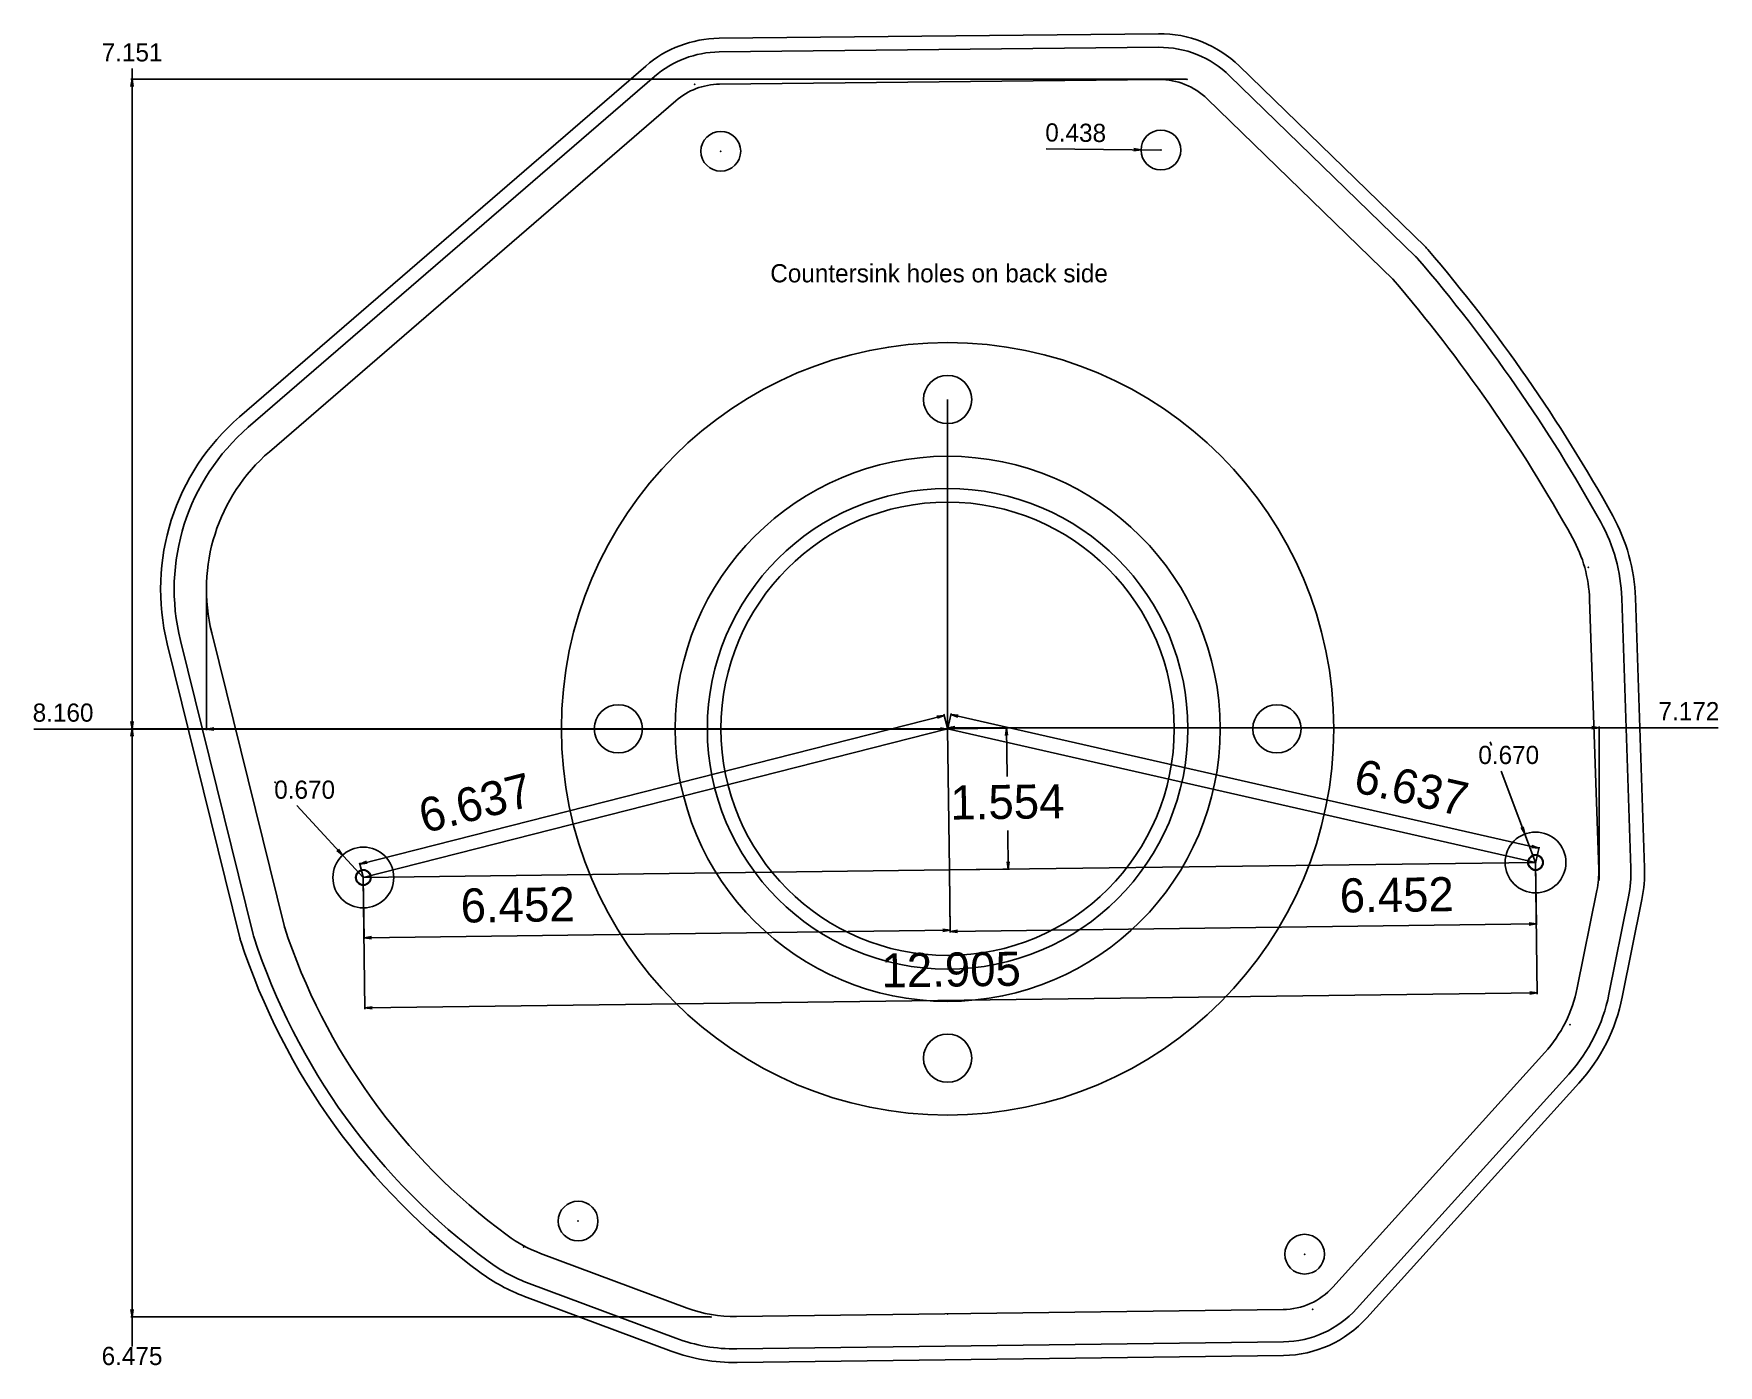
# Model space of a CAD drawing. Extents: x -10.1 to 8.5, y -7 to 7.7.
import ezdxf
from ezdxf.enums import TextEntityAlignment as Align

# ---------------------------------------------------------------- set-up
doc = ezdxf.new("R2010")
doc.units = 0

msp = doc.modelspace()

# ---------------------------------------------------------------- linework, layer by layer
at = {"layer": 'CAM', "color": 6, "linetype": 'CONTINUOUS'}
for p, q in [((2.321437, 7.651407), (-2.516428, 7.60047)), ((-2.514849, 7.450478), (2.323016, 7.501415)), ((-3.323486, 7.295372), (-7.796118, 3.432828)), ((5.255764, 5.308277), (3.209164, 7.296615)), ((-7.698078, 3.319302), (-3.225446, 7.181846)), ((3.10464, 7.189029), (5.151241, 5.200691)), ((7.421346, 1.436846), (7.52179, -1.534771)), ((7.671705, -1.529704), (7.57126, 1.441913)), ((-8.590814, 0.936486), (-7.791475, -2.300974)), ((-7.645848, -2.265018), (-8.445187, 0.972442)), ((7.495935, -1.847858), (7.279695, -2.922432)), ((7.426747, -2.952023), (7.642987, -1.87745)), ((6.837358, -3.800295), (4.50253, -6.383644)), ((4.613814, -6.484222), (6.948642, -3.900873)), ((-2.99166, -6.708011), (-4.604961, -6.106406)), ((-4.657371, -6.246952), (-3.04407, -6.848557)), ((3.696907, -6.747628), (-2.31974, -6.824773)), ((-2.317817, -6.97476), (3.698831, -6.897616))]:
    msp.add_line(p, q, dxfattribs=at)
for centre, radius in [((0, 0, -0.625), 2.645), ((0, 0, -0.625), 2.495), ((6.471893, -1.471146), 0.085), ((6.471893, -1.471146), 0.08), ((-6.432046, -1.636599), 0.085), ((-6.432046, -1.636599), 0.08)]:
    msp.add_circle(centre, radius, dxfattribs=at)
for centre, radius, start, end in [((2.33465, 6.396477), 1.255, 45.827258, 90.603236), ((-2.503215, 6.345539), 1.255, 90.603236, 130.813733), ((-2.503215, 6.345539), 1.105, 90.603236, 130.813733), ((2.33465, 6.396477), 1.105, 45.827258, 90.603236), ((4.903868, 4.94607), 0.355, 40.554254, 45.827258), ((4.903868, 4.94607), 0.505, 40.554254, 45.827258), ((-8.16852, -6.240229), 17.710249, 29.001476, 40.554254), ((-8.16852, -6.240229), 17.560249, 29.001476, 40.554254), ((-6.158845, 1.536947), 2.505, 130.813733, 193.869128), ((-6.158845, 1.536947), 2.355, 130.813733, 193.869128), ((5.567405, 1.374181), 1.855, 1.935933, 29.001476), ((5.567405, 1.374181), 2.005, 1.935933, 29.001476), ((6.167564, -1.580545), 1.355, 348.622139, 361.935933), ((6.167564, -1.580545), 1.505, 348.622139, 361.935933), ((-7.301198, -2.179923), 0.505, 193.869128, 198.15414), ((-0.754942, -0.033428), 7.394187, 198.15414, 233.549314), ((-7.301198, -2.179923), 0.355, 193.869128, 198.15414), ((-0.754942, -0.033428), 7.244187, 198.15414, 233.549314), ((5.46115, -2.55648), 1.855, 317.892754, 348.622139), ((5.46115, -2.55648), 2.005, 317.892754, 348.622139), ((-3.956824, -4.36832), 1.855, 233.549314, 249.549364), ((-3.956824, -4.36832), 2.005, 233.549314, 249.549364), ((3.68274, -5.642719), 1.105, 270.7346, 317.892754), ((3.68274, -5.642719), 1.255, 270.7346, 317.892754), ((-2.343522, -4.969925), 2.005, 249.549364, 270.7346), ((-2.343522, -4.969925), 1.855, 249.549364, 270.7346)]:
    msp.add_arc(centre, radius, start, end, dxfattribs=at)
at = {"layer": 'Default', "color": 6, "linetype": 'CONTINUOUS'}
for p, q in [((-2.511112, 7.095498), (2.326754, 7.146435)), ((-7.466049, 3.050624), (-2.993417, 6.913168)), ((2.857268, 6.934408), (4.903868, 4.94607)), ((0.000001, 3.625031), (0, 0.000031)), ((7.066549, 1.424854), (7.166993, -1.546763)), ((-7.301198, -2.179923), (-8.100537, 1.057538)), ((0, 0.000031), (-6.432046, -1.636599)), ((0, 0.000031), (0.019924, -1.553867)), ((6.471893, -1.471146), (0, 0.000031)), ((0.019924, -1.553872), (6.471893, -1.471146)), ((0.019924, -1.553872), (-6.432046, -1.636599)), ((7.147911, -1.777824), (6.931671, -2.852398)), ((6.573987, -3.562261), (4.239159, -6.145609)), ((-4.480924, -5.773781), (-2.867623, -6.375385)), ((3.692356, -6.392657), (-2.324291, -6.469802))]:
    msp.add_line(p, q, dxfattribs=at)
for centre, radius in [((-2.496836, 6.357288), 0.21875), ((2.348592, 6.370919), 0.21875), ((6.471893, -1.471146), 0.335), ((-6.432046, -1.636599), 0.335), ((-4.067421, -5.418152), 0.21875), ((3.93028, -5.782785), 0.21875)]:
    msp.add_circle(centre, radius, dxfattribs=at)
at = {"layer": 'Default', "color": 9, "linetype": 'CONTINUOUS'}
for centre, radius in [((0, 0, -0.125), 4.251), ((0, 3.625), 0.265625), ((0, 0, -0.625), 3), ((-3.625, 0), 0.265625), ((3.625, 0), 0.265625), ((0, -3.625), 0.265625)]:
    msp.add_circle(centre, radius, dxfattribs=at)
at = {"layer": 'Default', "color": 6, "linetype": 'CONTINUOUS'}
for centre, radius, start, end in [((-2.503215, 6.345539), 0.75, 90.603236, 130.813733), ((2.33465, 6.396477), 0.75, 45.827258, 90.603236), ((-8.16852, -6.240229), 17.205249, 29.001476, 40.554254), ((-6.158845, 1.536947), 2, 130.813733, 193.869128), ((5.567405, 1.374181), 1.5, 1.935933, 29.001476), ((6.167564, -1.580545), 1, 348.622139, 361.935933), ((-0.754942, -0.033428), 6.889187, 198.15414, 233.549314), ((5.46115, -2.55648), 1.5, 317.892754, 348.622139), ((-3.956824, -4.36832), 1.5, 233.549314, 249.549364), ((3.68274, -5.642719), 0.75, 270.7346, 317.892754), ((-2.343522, -4.969925), 1.5, 249.549364, 270.7346)]:
    msp.add_arc(centre, radius, start, end, dxfattribs=at)
at = {"layer": 'Default', "color": 7}
for p in [(-2.785635, 7.092607), (2.63568, 7.149688), (-2.496836, 6.357288), (2.348592, 6.370919), (4.903868, 4.94607), (7.054646, 1.776992), (0, 0.000031), (6.471893, -1.471146), (-6.432046, -1.636599), (0.019924, -1.553867), (7.170936, -1.663407), (-7.301198, -2.179923), (6.850358, -3.256472), (-6, -4.5), (-4.067421, -5.418152), (-4.666127, -5.704718), (3.93028, -5.782785), (-2.604785, -6.473398), (0, -6.439968), (4.01967, -6.38846)]:
    msp.add_point(p, dxfattribs=at)
at = {"layer": 'DIm', "color": 7, "linetype": 'CONTINUOUS'}
for p, q in [((-8.977731, 0.000784, -0.175928), (-8.977731, 7.267149, -0.064087)), ((2.627553, 7.149689, -0.000046), (-8.989923, 7.150703, -0.065948)), ((-8.977731, 7.150702, -0.065879), (-8.989731, 7.070712, -0.067178)), ((-8.977731, 7.150702, -0.065879), (-8.965732, 7.07071, -0.067042)), ((1.084509, 6.383864), (2.348592, 6.370919)), ((2.129853, 6.373159), (2.049734, 6.361979)), ((2.129853, 6.373159), (2.04998, 6.385978)), ((-8.158845, 1.528819, -0.000023), (-8.158845, -0.014883, -0.004325)), ((-0.008128, 0.000001, -0.124945), (-8.989923, 0.000999, -0.064899)), ((-0.008128, 0.000001, -0.125046), (-8.989923, 0.000785, -0.175997)), ((-8.977731, 0.000784, -0.175928), (-8.989731, 0.080776, -0.174765)), ((-8.977731, 0.000997, -0.064981), (-8.989731, -0.07899, -0.063571)), ((-8.977731, 0.000784, -0.175928), (-8.965732, 0.080774, -0.174629)), ((-8.977731, 0.000997, -0.064981), (-8.977731, -6.799195, 0.048032)), ((-8.977731, 0.000997, -0.064981), (-8.965732, -0.078993, -0.063731)), ((-8.158845, -0.002691, -0.004291), (-8.078854, 0.009312, -0.005441)), ((-6.46981, -1.488184), (-0.037765, 0.148445)), ((-0.037765, 0.148445), (-0.118254, 0.140348)), ((-0.037765, 0.148445), (-0.112335, 0.117089)), ((0, -0.002354, -0.125007), (-0.079991, 0.009642, -0.12379)), ((-0.002005, 0.007908), (-0.040771, 0.160261)), ((0, 0.008128, -0.125031), (0, 0.024414, -0.125094)), ((0, 0.012222, -0.125047), (0.079989, 0.024227, -0.12377)), ((0, 0.012222, -0.125047), (8.483776, 0.01276, 0.015285)), ((0, 0.012222, -0.125047), (0.079989, 0.000227, -0.123678)), ((0.001801, 0.007957), (0.038559, 0.16966)), ((0.008127, 0.000135), (0.660167, 0.008496)), ((6.50775, -1.313406), (0.035857, 0.157771)), ((0.035857, 0.157771), (0.116527, 0.15174)), ((0.035857, 0.157771), (0.111207, 0.128337)), ((0.647976, 0.008339), (0.637002, -0.071808)), ((0.647976, 0.008339), (0.654815, -0.525039)), ((0.647976, 0.008339), (0.661, -0.0715)), ((7.170936, 0.012677, -0.006431), (7.090947, 0.024672, -0.0078)), ((7.170936, 0.012677, -0.006431), (7.090947, 0.000672, -0.007708)), ((7.170936, -1.655279, -0.000031), (7.170936, 0.024869, -0.006478)), ((0, -0.002354, -0.125007), (-10.060522, -0.002769, 0.023845)), ((-8.158845, -0.002691, -0.004291), (-8.078854, -0.014688, -0.005508)), ((0, -0.002354, -0.125007), (-0.079991, -0.014358, -0.123856)), ((0, -0.008128, -0.125023), (0, -0.014546, -0.125041)), ((5.973269, -0.143607), (5.98873, -0.184771)), ((6.094062, -0.465207), (6.471894, -1.471146)), ((-7.408397, -0.581599), (-7.396153, -0.594829)), ((-7.165439, -0.844129), (-6.432046, -1.636599)), ((6.354102, -1.157537), (6.314739, -1.086865)), ((6.354102, -1.157537), (6.337207, -1.078427)), ((0.662443, -1.120002), (0.6679, -1.545558)), ((6.50775, -1.313406), (6.4324, -1.283971)), ((-6.659585, -1.390731), (-6.72273, -1.340167)), ((-6.659585, -1.390731), (-6.705115, -1.323865)), ((-6.434051, -1.628722), (-6.472817, -1.476369)), ((-6.46981, -1.488184), (-6.39524, -1.456828)), ((-6.46981, -1.488184), (-6.389322, -1.480086)), ((0.6679, -1.545558), (0.654875, -1.465719)), ((0.6679, -1.545558), (0.678873, -1.465411)), ((6.50775, -1.313406), (6.42708, -1.307374)), ((6.471997, -1.479273), (6.490458, -2.919073)), ((6.471997, -1.479273), (6.480715, -2.159174)), ((6.473695, -1.46322), (6.510453, -1.301517)), ((-6.431942, -1.644726), (-6.423397, -2.311146)), ((-6.431942, -1.644726), (-6.413481, -3.084526)), ((0.020027, -1.562), (0.028572, -2.22842)), ((0.020028, -1.562), (0.028746, -2.241901)), ((0.028051, -1.553762), (0.680091, -1.545402)), ((-6.423553, -2.298955), (0.028416, -2.216229)), ((0.028416, -2.216229), (-0.051731, -2.205255)), ((0.028416, -2.216229), (-0.051424, -2.229253)), ((6.480559, -2.146983), (0.028589, -2.22971)), ((0.028589, -2.22971), (0.108429, -2.216685)), ((6.480559, -2.146983), (6.400411, -2.13601)), ((6.480559, -2.146983), (6.400719, -2.160008)), ((-6.423553, -2.298955), (-6.343714, -2.28593)), ((-6.423553, -2.298955), (-6.343406, -2.309928)), ((0.028589, -2.22971), (0.108737, -2.240683)), ((-6.413637, -3.072335), (6.490302, -2.906882)), ((6.490302, -2.906882), (6.410154, -2.895908)), ((6.490302, -2.906882), (6.410462, -2.919906)), ((-6.413637, -3.072335), (-6.333798, -3.05931)), ((-6.413637, -3.072335), (-6.33349, -3.083308)), ((-2.612913, -6.473398, 0.000055), (-8.989923, -6.472689, 0.042687)), ((-8.977731, -6.47269, 0.042606), (-8.989731, -6.3927, 0.041356)), ((-8.977731, -6.47269, 0.042606), (-8.965732, -6.392703, 0.041196))]:
    msp.add_line(p, q, dxfattribs=at)

# ---------------------------------------------------------------- texts
at = {"layer": 'DIm', "color": 7, "extrusion": (-0.005673, -0.01539, 0.999865)}
msp.add_text('7.151', height=0.2, rotation=-0.005003, dxfattribs=at).set_placement((-8.977943, 7.344842, -0.124983), align=Align.CENTER)
at = {"layer": 'DIm', "color": 7}
for s, height, rotation, p in [('0.438', 0.2, -0.586689, (1.408872, 6.461826)), ('6.637', 0.375, -12.806723, (5.064957, -0.829145)), ('6.637', 0.375, 14.275924, (-5.153327, -0.99595)), ('1.554', 0.375, 0.7346, (0.660792, -0.991256)), ('6.452', 0.375, 0.734605, (4.946277, -2.014243)), ('6.452', 0.375, 0.7346, (-4.730624, -2.124836)), ('12.905', 0.375, 0.7346, (0.041361, -2.837157))]:
    msp.add_text(s, height=height, rotation=rotation, dxfattribs=at).set_placement(p, align=Align.CENTER)
at = {"layer": 'DIM', "color": 7}
msp.add_text('Countersink holes on back side', height=0.2, dxfattribs=at).set_placement((-0.094034, 4.914567), align=Align.CENTER)
at = {"layer": 'DIm', "color": 7, "extrusion": (0.014794, -0.002787, 0.999887)}
msp.add_text('8.160', height=0.2, rotation=0.002363, dxfattribs=at).set_placement((-9.73623, 0.078176, -0.124986), align=Align.CENTER)
at = {"layer": 'DIm', "color": 7, "extrusion": (-0.016539, 0.003836, 0.999856)}
msp.add_text('7.172', height=0.2, rotation=103.061476, dxfattribs=at).set_placement((-1.935527, 7.926985, -0.124982), align=Align.CENTER)
at = {"layer": 'DIm', "color": 7}
for p in [(6.17668, -0.387489), (-7.07782, -0.769698)]:
    msp.add_text('0.670', height=0.2, dxfattribs=at).set_placement(p, align=Align.CENTER)
at = {"layer": 'DIm', "color": 7, "extrusion": (0.006686, 0.016616, 0.99984)}
msp.add_text('6.475', height=0.2, rotation=-158.084168, dxfattribs=at).set_placement((5.714592, 9.847388, -0.12498), align=Align.CENTER)

doc.saveas('drawing.dxf')
